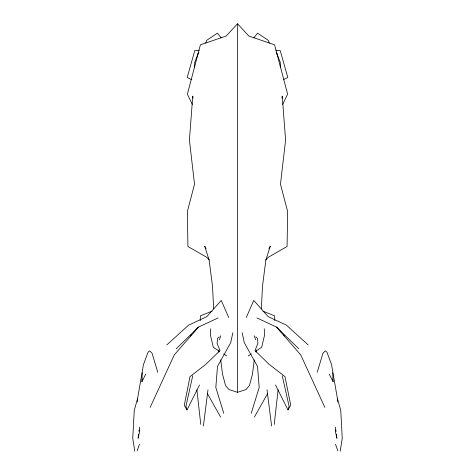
<?xml version="1.0" encoding="UTF-8"?>
<svg xmlns="http://www.w3.org/2000/svg" width="475" height="475" viewBox="0 0 475 475"><rect width="100%" height="100%" fill="white"/><g stroke="black" fill="none" stroke-linecap="round" stroke-linejoin="round"><path stroke-width="0.71" d="M220.703 359.848L222.567 374.306L225.548 385.51L228.944 389.524L237.5 392.32L237.5 23.75L226.177 36.035L200.397 44.822L187.393 94.145L192.328 104.447M194.697 67.29L194.714 62.338L198.698 52.315M137.596 401.886L137.613 398.377L143.45 364.634L148.046 352.177L149.732 350.871L152.071 353.263L157.783 372.287M139.46 427.126L139.359 432.606L138.112 438.306L138.617 434.114M145.825 374.057L141.93 381.633L142.274 372.703M200.189 320.726L200.42 315.816L212.046 311.19M261.345 308.851L262.479 286.271L265.869 260.086L270.305 246.121L268.939 248.716M210.769 328.742L210.389 334.964L213.334 347.32L219.414 351.239M274.241 424.341L278.113 389.761M138.955 431.318L139.122 429.923M203.395 426.022L207.985 389.749M254.297 359.848L252.433 374.306L249.452 385.51L246.056 389.524L237.5 392.32M340.195 451.25L342.243 438.223L340.747 410.453L337.387 398.377L331.55 364.634L326.954 352.177L325.268 350.871L322.929 353.263L317.217 372.287M281.895 98.218L282.245 96.098L285.594 140.072L280.476 184.217L287.63 211.512L287.078 246.489L268.256 257.302L265.745 259.932M232.833 332.755L230.749 342.588L217.485 366.451L215.816 387.499L223.778 413.309M141.93 381.633L142.5 378.997M192.737 375.784L185.927 406.273L186.996 409.961L199.5 384.993M137.613 398.377L134.253 410.453L132.757 438.223L134.805 451.25M275.5 384.993L288.004 409.961L289.073 406.273L282.263 375.784M251.222 413.309L259.184 387.499L257.515 366.451L244.251 342.588L242.167 332.755M205.699 43.13L206.613 40.393L217.455 33.155L221.101 37.834M137.168 450.876L139.472 444.208M255.96 352.07L256.72 350.027M219.284 339.738L220.839 335.742M246.287 317.52L253.757 300.414L268.132 316.623L286.461 325.185L308.204 344.933M150.142 407.425L174.236 354.938L198.562 327.061L218.043 317.941M282.673 104.447L287.607 94.145L274.603 44.822L248.823 36.035L237.5 23.75M197.933 54.043L198.853 52.357M254.398 417.032L267.752 393.336M288.004 409.961L290.718 405.258L284.994 376.628L269.028 364.224L254.998 350.603L257.943 343.217L257.367 338.301L255.853 336.9M253.899 37.834L257.545 33.155L268.387 40.393L269.301 43.13M190.214 335.985L191.686 334.412M193.652 332.31L198.562 327.061L176.255 348.721M219.147 336.9L217.633 338.301L217.057 343.217L220.002 350.603L205.972 364.224L190.006 376.628L184.282 405.258L186.996 409.961M166.796 344.933L188.539 325.185L206.868 316.623L221.243 300.414L228.713 317.52M248.288 355.947L251.328 353.982M255.586 351.239L261.666 347.32L264.611 334.964L264.231 328.742M283.225 79.735L287.808 77.49L280.167 50.469L275.773 50.255M199.227 50.255L194.833 50.469L187.192 77.49L191.775 79.735M262.954 311.19L274.58 315.816L274.811 320.726M256.957 317.941L276.438 327.061L298.745 348.721M223.672 353.982L226.712 355.947M209.255 259.932L206.744 257.302L187.922 246.489L187.37 211.512L194.524 184.217L189.406 140.072L192.755 96.098L193.105 98.218M281.348 332.31L276.438 327.061L300.764 354.938L324.858 407.425M283.314 334.412L284.786 335.985M207.248 393.336L220.602 417.032M276.147 52.357L277.067 54.043M206.061 248.716L204.695 246.121L209.131 260.086L212.521 286.271L213.655 308.851M329.175 374.057L333.07 381.633L332.726 372.703M276.302 52.315L280.286 62.338L280.303 67.29M254.161 335.742L255.716 339.738M218.28 350.027L219.04 352.07M335.528 444.208L337.832 450.876M332.5 378.997L333.07 381.633M267.015 389.749L271.605 426.022M335.878 429.923L336.045 431.318M336.383 434.114L336.888 438.306L335.641 432.606L335.54 427.126M196.888 389.761L200.759 424.341M337.387 398.377L337.404 401.886"/></g></svg>
